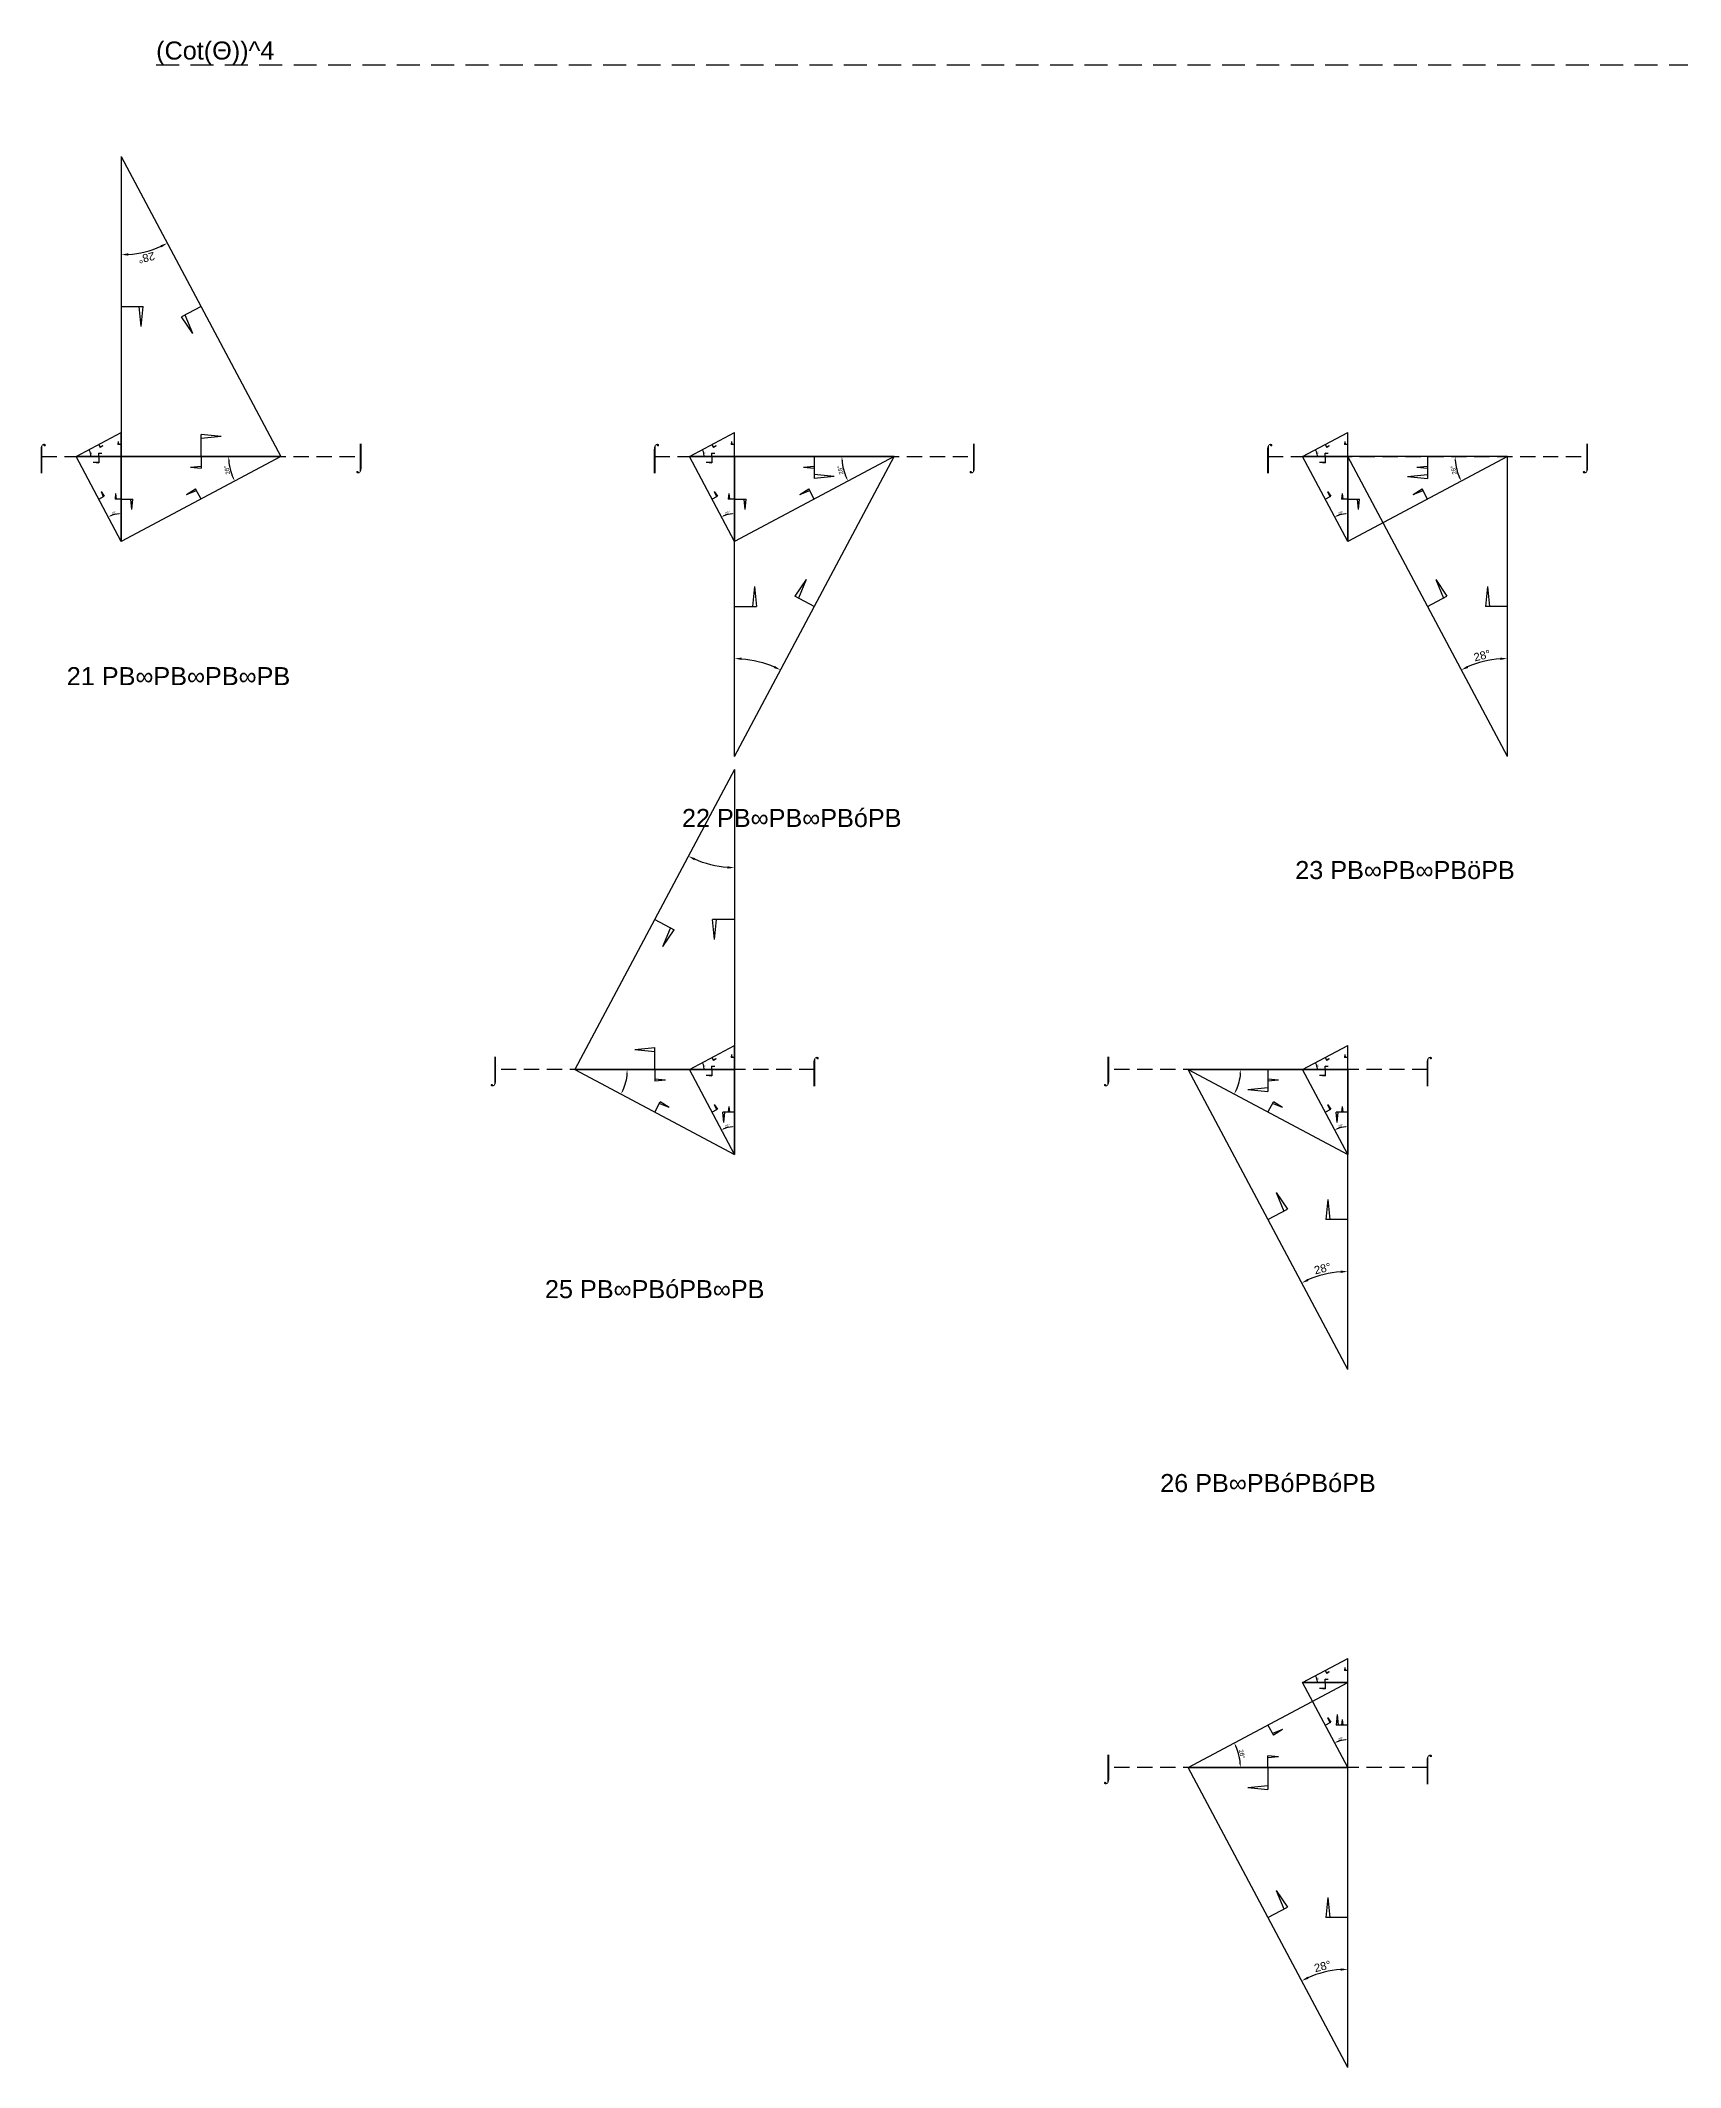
# Model space of a CAD drawing. Header units: millimetres. Extents: x 119083 to 3119777, y -5668141 to 24518.
# Drawn here: x 119083 to 664226, y -2353943 to -1679849 of the extents above; entities that cross this region are included whole.
import ezdxf
from ezdxf.enums import TextEntityAlignment as Align

# ---------------------------------------------------------------- set-up
doc = ezdxf.new("R2010")
doc.units = ezdxf.units.MM
doc.header["$PDMODE"] = 35
doc.linetypes.add('DASHED', pattern=[19.05, 12.7, -6.35])
for name, color, linetype in [('BASE', 170, 'Continuous'), ('HYPOTENUSE', 20, 'Continuous'), ('PERPENDICULAR', 90, 'Continuous')]:
    doc.layers.add(name, color=color, linetype=linetype)
doc.styles.add('Arial', font='arial_0.ttf')
doc.dimstyles.new('ISO-25', dxfattribs={"dimtxt": 250, "dimasz": 100, "dimexe": 1.25, "dimexo": 0.625, "dimgap": 100, "dimtad": 1, "dimdec": 0, "dimtxsty": 'Arial', "dimcen": 2.5, "dimadec": 0, "dimazin": 0, "dimtfac": 1, "dimtdec": 0, "dimtmove": 0, "dimatfit": 3, "dimfxl": 1, "dimarcsym": 0})

# ---------------------------------------------------------------- blocks, each defined once
blk = doc.blocks.new('*D9')
at = {"color": 0, "lineweight": -2, "ltscale": 100, "transparency": 16777216}
blk.add_arc((0, 0), 4906, 4.08845, 23.91155, dxfattribs=at)
at = {"color": 0, "ltscale": 100, "transparency": 16777216}
for points in [[(4432, 1963), (4537, 2014), (4332, 2303)], [(4952, 352), (4835, 348), (4906, 0)]]:
    blk.add_solid(points, dxfattribs=at)
at = {"layer": 'Defpoints', "color": 0, "ltscale": 100, "transparency": 16777216}
for p in [(15000, 7976), (0, 0), (0, 0), (4841, 796), (15000, 0)]:
    blk.add_point(p, dxfattribs=at)
at = {"color": 0, "ltscale": 100, "transparency": 16777216, "insert": (5055, 1260), "char_height": 400, "attachment_point": 5, "rotation": 284, "style": 'Arial'}
blk.add_mtext('28°', dxfattribs=at)
blk = doc.blocks.new('SanjoyNathGeometrifyingTrigonometryFundamentalLockedSet')
at = {"color": 114, "linetype": 'DASHED', "ltscale": 100, "true_color": 0x139b48}
for p, q in [((14000, 4987.8), (13900, 3987.8)), ((14000, 4987.8), (14100, 3987.8)), ((15000, 3987.8), (13900, 3987.8))]:
    blk.add_line(p, q, dxfattribs=at)
at = {"color": 242, "linetype": 'DASHED', "ltscale": 100, "true_color": 0xcd2027}
for p, q in [((7500, 3987.8), (8016.4, 3016.6)), ((8852.4, 3574.3), (7922.5, 3193.2)), ((8852.4, 3574.3), (8016.4, 3016.6))]:
    blk.add_line(p, q, dxfattribs=at)
at = {"color": 159, "linetype": 'DASHED', "ltscale": 100, "true_color": 0x22346e}
for p, q in [((7500, 0), (7500, 1100)), ((8500, 1000), (7500, 1100)), ((8500, 1000), (7500, 900))]:
    blk.add_line(p, q, dxfattribs=at)
at = {"layer": 'BASE'}
blk.add_line((0, 0), (15000, 0), dxfattribs=at)
at = {"layer": 'HYPOTENUSE'}
blk.add_line((0, 0), (15000, 7975.6), dxfattribs=at)
at = {"layer": 'PERPENDICULAR'}
blk.add_line((15000, 0), (15000, 7975.6), dxfattribs=at)
at = {"color": 4, "ltscale": 100}
dim = blk.add_angular_dim_2l(base=(4841, 795.6), line1=((0, 0), (15000, 0)), line2=((0, 0), (15000, 7975.6)), dimstyle='ISO-25', override={"dimtxt": 400, "dimasz": 350, "dimgap": 100}, dxfattribs=at)
dim.commit()
dim.dimension.update_dxf_attribs({"geometry": '*D9', "text_midpoint": (5055.4, 1260.5)})

msp = doc.modelspace()

# ---------------------------------------------------------------- linework, layer by layer
at = {"linetype": 'DASHED', "ltscale": 600}
msp.add_line((157506, -1687968), (1992269, -1687968), dxfattribs=at)
at = {"linetype": 'DASHED', "ltscale": 400}
for p, q in [((119379, -1818221), (225493, -1818221)), ((323242, -1818221), (429356, -1818221)), ((527104, -1818221), (633218, -1818221)), ((376299, -2022084), (270185, -2022084)), ((580161, -2022084), (474047, -2022084)), ((580161, -2254157), (474047, -2254157))]:
    msp.add_line(p, q, dxfattribs=at)

# ---------------------------------------------------------------- block references
at = {"linetype": 'DASHED', "ltscale": 100}
for p, xscale, yscale, zscale, rotation in [((145908, -1718436), 6.652377834264352, 6.652377834264352, 6.652377834264352, 270), ((145908, -1846432), 1.880726465346334, 1.880726465346334, 1.880726465346334, 90), ((198965, -1818221), 3.537132037454116, 3.537132037454116, 3.537132037454116, 180), ((349770, -1846432), 1.880726465346334, 1.880726465346334, 1.880726465346334, 90), ((402827, -1818221), 3.537132037454116, 3.537132037454116, 3.537132037454116, 180), ((349770, -1918007), -6.652377834264356, 6.652377834264356, 6.652377834264356, 270), ((553633, -1846432), 1.880726465346334, 1.880726465346334, 1.880726465346334, 90), ((606690, -1818221), 3.537132037454116, 3.537132037454116, 3.537132037454116, 180), ((606690, -1918007), 6.652377834264356, 6.652377834264356, 6.652377834264356, 90), ((349770, -1922298), -6.652377834264356, 6.652377834264356, 6.652377834264356, 90), ((296713, -2022084), -3.537132037454116, 3.537132037454116, 3.537132037454116, 180), ((349770, -2050295), 1.880726465346334, 1.880726465346334, 1.880726465346334, 90), ((500576, -2022084), -3.537132037454116, 3.537132037454116, 3.537132037454116, 180), ((553633, -2121870), 6.652377834264348, 6.652377834264348, 6.652377834264348, 90), ((553633, -2050295), 1.880726465346334, 1.880726465346334, 1.880726465346334, 90), ((553633, -2254157), 1.880726465346334, 1.880726465346334, 1.880726465346334, 90), ((553633, -2353943), 6.652377834264356, 6.652377834264356, 6.652377834264356, 90)]:
    msp.add_blockref('SanjoyNathGeometrifyingTrigonometryFundamentalLockedSet', p, dxfattribs=dict(at, xscale=xscale, yscale=yscale, zscale=zscale, rotation=rotation))
at = {"linetype": 'DASHED'}
for p in [(130908, -1818221), (334770, -1818221), (538633, -1818221), (334770, -2022084), (538633, -2022084), (538633, -2225947)]:
    msp.add_blockref('SanjoyNathGeometrifyingTrigonometryFundamentalLockedSet', p, dxfattribs=at)
at = {"linetype": 'DASHED', "ltscale": 100, "xscale": 3.537132037454116, "yscale": 3.537132037454116, "zscale": 3.537132037454116}
msp.add_blockref('SanjoyNathGeometrifyingTrigonometryFundamentalLockedSet', (500576, -2254157), dxfattribs=at)

# ---------------------------------------------------------------- texts
at = {"linetype": 'DASHED', "ltscale": 100, "style": 'Arial'}
msp.add_text('(Cot(Θ))^ 4', height=6000, dxfattribs=at).set_placement((157506, -1687968), align=Align.BOTTOM_LEFT)
for s, p in [('⌠', (119379, -1818221)), ('⌡', (225493, -1818221)), ('⌠', (323242, -1818221)), ('⌡', (429356, -1818221)), ('⌠', (527104, -1818221)), ('⌡', (633218, -1818221)), ('21 PB∞PB∞PB∞PB', (164936, -1891231)), ('22 PB∞PB∞PBóPB', (368799, -1938403)), ('23 PB∞PB∞PBöPB', (572661, -1955723)), ('⌡', (270185, -2022084)), ('⌠', (376299, -2022084)), ('⌡', (474047, -2022084)), ('⌠', (580161, -2022084)), ('25 PB∞PBóPB∞PB', (323242, -2095094)), ('26 PB∞PBóPBóPB', (527104, -2159586)), ('⌡', (474047, -2254157)), ('⌠', (580161, -2254157))]:
    msp.add_text(s, height=6000, dxfattribs=at).set_placement(p, align=Align.MIDDLE_CENTER)

doc.saveas('drawing.dxf')
